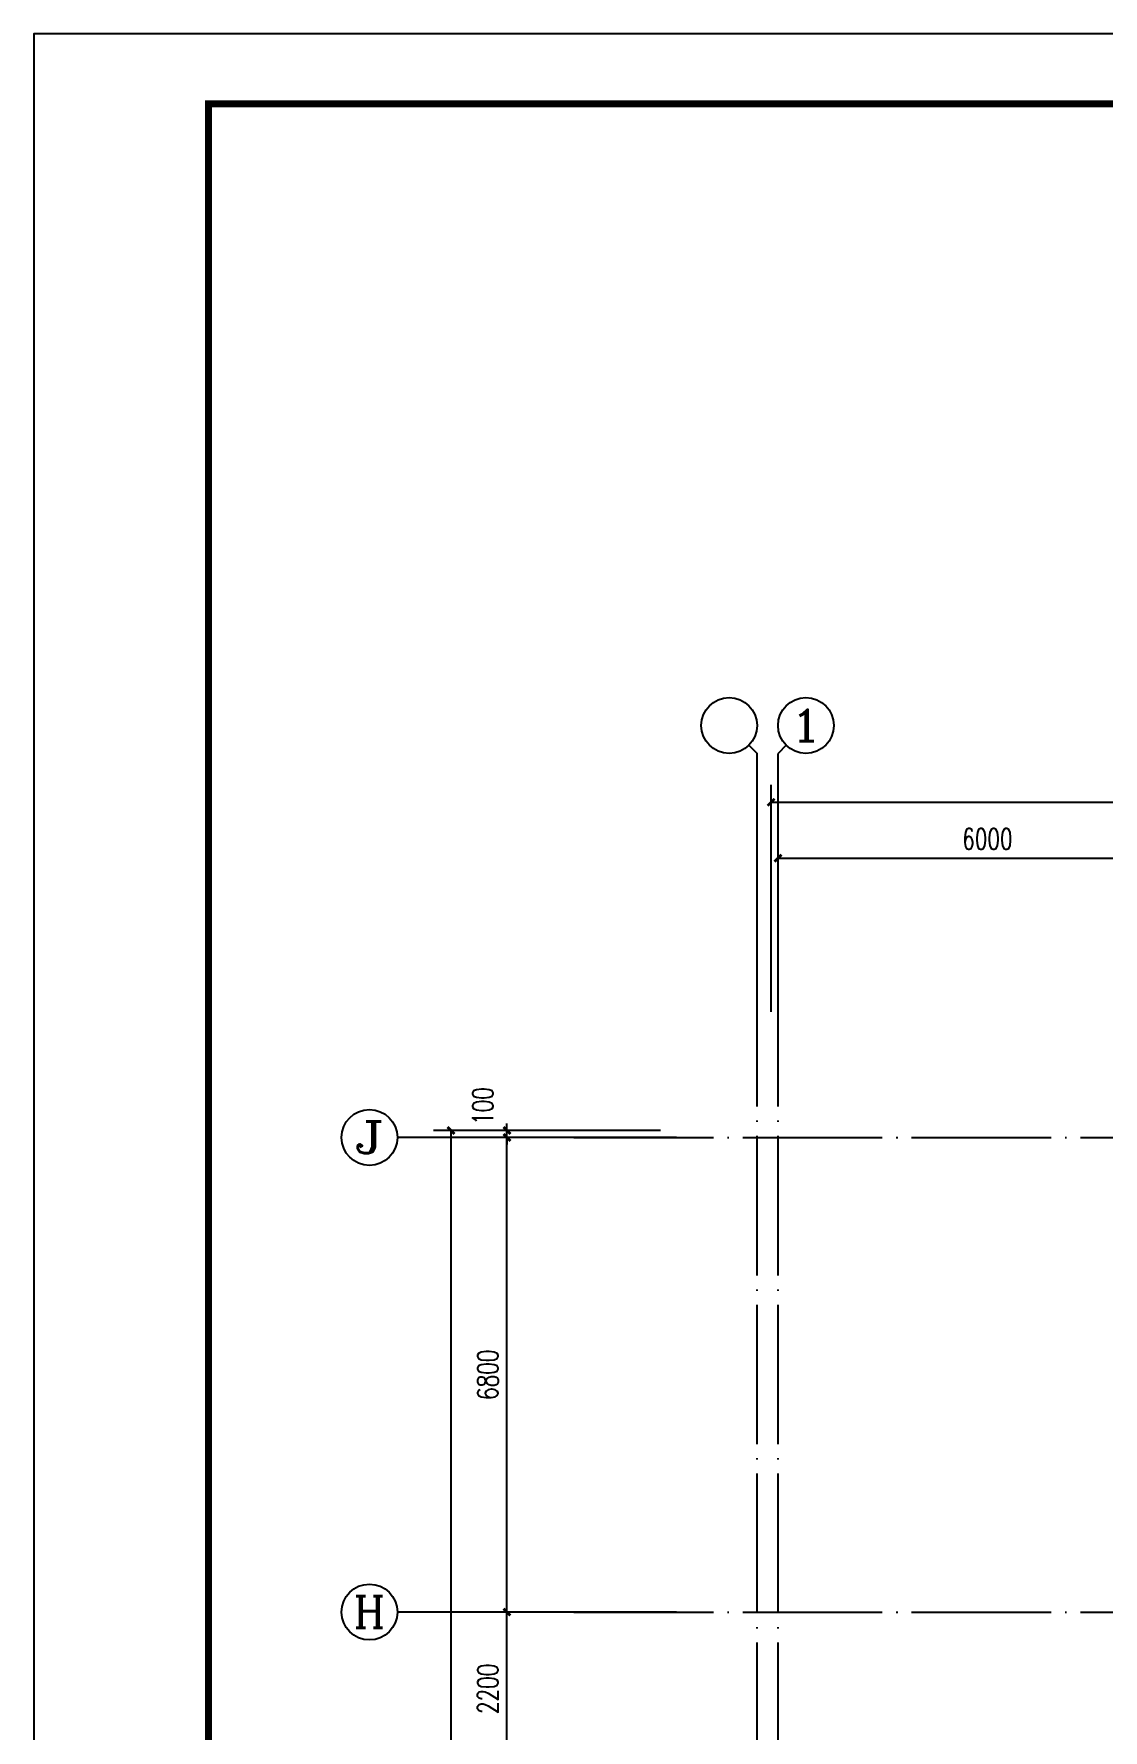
# Model space of a CAD drawing. Extents: x 888742 to 1277419, y 9079 to 622358.
# Drawn here: x 1039583 to 1054901, y 440340 to 464642 of the extents above; entities that cross this region are included whole.
import ezdxf
from ezdxf.enums import TextEntityAlignment as Align

# ---------------------------------------------------------------- set-up
doc = ezdxf.new("R2010")
doc.units = 0
doc.header["$LTSCALE"] = 1000
doc.header["$MEASUREMENT"] = 0
doc.linetypes.add('DOTE', pattern=[2.42, 2, -0.2, 0.02, -0.2])
for name, color, linetype in [('AXIS', 3, 'Continuous'), ('AXIS_TEXT', 7, 'Continuous'), ('DOTE', 14, 'DOTE'), ('PUB_TITLE', 4, 'Continuous')]:
    doc.layers.add(name, color=color, linetype=linetype)
doc.styles.add('_TCH_AXIS', font='COMPLEX', dxfattribs={"bigfont": 'GBCBIG'})
doc.styles.add('_TCH_DIM_T3', font='SIMPLEX', dxfattribs={"width": 0.705882, "bigfont": 'GBCBIG'})
doc.styles.add('COMPLEX', font='COMPLEX')
doc.dimstyles.new('_TCH_ARCH&&100', dxfattribs={"dimtxt": 297.5, "dimasz": 100, "dimexe": 250, "dimexo": 300, "dimgap": 126.25, "dimtad": 1, "dimdec": 0, "dimzin": 0, "dimdsep": 46, "dimtxsty": '_TCH_DIM_T3', "dimblk": 'ARCHTICK', "dimcen": 0.09, "dimclrt": 7, "dimazin": 2, "dimtfac": 1, "dimtdec": 0, "dimtix": 1, "dimtmove": 2, "dimatfit": 3, "dimldrblk": 'ARCHTICK', "dimfxl": 1, "dimtolj": 1, "dimtzin": 0, "dimarcsym": 0})

# ---------------------------------------------------------------- blocks, each defined once
blk = doc.blocks.new('_ArchTick')
at = {"color": 0, "linetype": 'ByBlock', "const_width": 0.4}
blk.add_lwpolyline([(-0.5, -0.5), (0.5, 0.5)], dxfattribs=at)
blk = doc.blocks.new('*D215')
at = {"layer": 'AXIS', "color": 0, "lineweight": -2, "transparency": 16777216}
for p, q in [((1050244, 450633), (1050244, 453083)), ((1056244, 450633), (1056244, 453083)), ((1050244, 452833), (1056244, 452833))]:
    blk.add_line(p, q, dxfattribs=at)
at = {"layer": 'Defpoints', "color": 0, "transparency": 16777216}
for p in [(1056244, 452833), (1050244, 450333), (1056244, 450333)]:
    blk.add_point(p, dxfattribs=at)
at = {"layer": 'AXIS', "color": 0, "lineweight": -2, "transparency": 16777216, "xscale": 100, "yscale": 100, "zscale": 100, "rotation": 180}
blk.add_blockref('_ArchTick', (1050244, 452833), dxfattribs=at)
at = {"layer": 'AXIS', "color": 0, "lineweight": -2, "transparency": 16777216, "xscale": 100, "yscale": 100, "zscale": 100}
blk.add_blockref('_ArchTick', (1056244, 452833), dxfattribs=at)
at = {"layer": 'AXIS', "color": 7, "transparency": 16777216, "insert": (1053244, 453108), "char_height": 297.5, "attachment_point": 5, "style": '_TCH_DIM_T3'}
blk.add_mtext('\\A1;6000', dxfattribs=at)
blk = doc.blocks.new('*D226')
at = {"layer": 'AXIS', "color": 0, "lineweight": -2, "transparency": 16777216}
for p, q in [((1050144, 450633), (1050144, 453883)), ((1104344, 450633), (1104344, 453883)), ((1050144, 453633), (1104344, 453633))]:
    blk.add_line(p, q, dxfattribs=at)
at = {"layer": 'Defpoints', "color": 0, "transparency": 16777216}
for p in [(1104344, 453633), (1050144, 450333), (1104344, 450333)]:
    blk.add_point(p, dxfattribs=at)
at = {"layer": 'AXIS', "color": 0, "lineweight": -2, "transparency": 16777216, "xscale": 100, "yscale": 100, "zscale": 100, "rotation": 180}
blk.add_blockref('_ArchTick', (1050144, 453633), dxfattribs=at)
at = {"layer": 'AXIS', "color": 0, "lineweight": -2, "transparency": 16777216, "xscale": 100, "yscale": 100, "zscale": 100}
blk.add_blockref('_ArchTick', (1104344, 453633), dxfattribs=at)
at = {"layer": 'AXIS', "color": 7, "transparency": 16777216, "insert": (1077244, 453908), "char_height": 297.5, "attachment_point": 5, "style": '_TCH_DIM_T3'}
blk.add_mtext('\\A1;54200', dxfattribs=at)
blk = doc.blocks.new('*D385')
at = {"layer": 'AXIS', "color": 0, "lineweight": -2, "transparency": 16777216}
for p, q in [((1048560, 442031), (1046110, 442031)), ((1046360, 439831), (1046360, 442031)), ((1048560, 439831), (1046110, 439831))]:
    blk.add_line(p, q, dxfattribs=at)
at = {"layer": 'Defpoints', "color": 0, "transparency": 16777216}
for p in [(1046360, 442031), (1048860, 442031), (1048860, 439831)]:
    blk.add_point(p, dxfattribs=at)
at = {"layer": 'AXIS', "color": 0, "lineweight": -2, "transparency": 16777216, "xscale": 100, "yscale": 100, "zscale": 100}
for p, rotation in [((1046360, 442031), 90), ((1046360, 439831), 270)]:
    blk.add_blockref('_ArchTick', p, dxfattribs=dict(at, rotation=rotation))
at = {"layer": 'AXIS', "color": 7, "transparency": 16777216, "insert": (1046085, 440931), "char_height": 297.5, "attachment_point": 5, "rotation": 90, "style": '_TCH_DIM_T3'}
blk.add_mtext('\\A1;2200', dxfattribs=at)
blk = doc.blocks.new('*D386')
at = {"layer": 'AXIS', "color": 0, "lineweight": -2, "transparency": 16777216}
for p, q in [((1048560, 448831), (1046110, 448831)), ((1046360, 442031), (1046360, 448831)), ((1048560, 442031), (1046110, 442031))]:
    blk.add_line(p, q, dxfattribs=at)
at = {"layer": 'Defpoints', "color": 0, "transparency": 16777216}
for p in [(1046360, 448831), (1048860, 448831), (1048860, 442031)]:
    blk.add_point(p, dxfattribs=at)
at = {"layer": 'AXIS', "color": 0, "lineweight": -2, "transparency": 16777216, "xscale": 100, "yscale": 100, "zscale": 100}
for p, rotation in [((1046360, 448831), 90), ((1046360, 442031), 270)]:
    blk.add_blockref('_ArchTick', p, dxfattribs=dict(at, rotation=rotation))
at = {"layer": 'AXIS', "color": 7, "transparency": 16777216, "insert": (1046085, 445431), "char_height": 297.5, "attachment_point": 5, "rotation": 90, "style": '_TCH_DIM_T3'}
blk.add_mtext('\\A1;6800', dxfattribs=at)
blk = doc.blocks.new('*D387')
at = {"layer": 'AXIS', "color": 0, "lineweight": -2, "transparency": 16777216}
for p, q in [((1048560, 448931), (1046110, 448931)), ((1046360, 448931), (1046360, 449031)), ((1046360, 448831), (1046360, 448931)), ((1048560, 448831), (1046110, 448831)), ((1046360, 448831), (1046360, 448731))]:
    blk.add_line(p, q, dxfattribs=at)
at = {"layer": 'Defpoints', "color": 0, "transparency": 16777216}
for p in [(1046360, 448931), (1048860, 448931), (1048860, 448831)]:
    blk.add_point(p, dxfattribs=at)
at = {"layer": 'AXIS', "color": 0, "lineweight": -2, "transparency": 16777216, "xscale": 100, "yscale": 100, "zscale": 100}
for p, rotation in [((1046360, 448931), 270), ((1046360, 448831), 90)]:
    blk.add_blockref('_ArchTick', p, dxfattribs=dict(at, rotation=rotation))
at = {"layer": 'AXIS', "color": 7, "transparency": 16777216, "insert": (1046015, 449281), "char_height": 297.5, "attachment_point": 5, "rotation": 90, "style": '_TCH_DIM_T3'}
blk.add_mtext('\\A1;100', dxfattribs=at)
blk = doc.blocks.new('*D388')
at = {"layer": 'AXIS', "color": 0, "lineweight": -2, "transparency": 16777216}
for p, q in [((1048560, 448931), (1045310, 448931)), ((1045560, 422332), (1045560, 448931)), ((1048560, 422332), (1045310, 422332))]:
    blk.add_line(p, q, dxfattribs=at)
at = {"layer": 'Defpoints', "color": 0, "transparency": 16777216}
for p in [(1045560, 448931), (1048860, 448931), (1048860, 422332)]:
    blk.add_point(p, dxfattribs=at)
at = {"layer": 'AXIS', "color": 0, "lineweight": -2, "transparency": 16777216, "xscale": 100, "yscale": 100, "zscale": 100}
for p, rotation in [((1045560, 448931), 90), ((1045560, 422332), 270)]:
    blk.add_blockref('_ArchTick', p, dxfattribs=dict(at, rotation=rotation))
at = {"layer": 'AXIS', "color": 7, "transparency": 16777216, "insert": (1045285, 435632), "char_height": 297.5, "attachment_point": 5, "rotation": 90, "style": '_TCH_DIM_T3'}
blk.add_mtext('\\A1;26600', dxfattribs=at)
blk = doc.blocks.new('_AXISO')
blk.add_circle((0, 0), 0.5)
at = {"layer": 'AXIS_TEXT', "style": 'COMPLEX', "width": 1.041667}
blk.add_attdef('A', text='', height=0.56, dxfattribs=at).set_placement((-0.25, -0.28), (0.25, -0.28), align=Align.FIT)

msp = doc.modelspace()

# ---------------------------------------------------------------- linework, layer by layer
at = {"layer": 'AXIS'}
for p, q in [((1049826.9, 454450.6), (1049944, 454333.5)), ((1050361.2, 454450.6), (1050244, 454333.5)), ((1049944, 450333.5), (1049944, 454333.5)), ((1050244, 450333.5), (1050244, 454333.5)), ((1048790, 448831.4), (1044790, 448831.4)), ((1048790, 442031.4), (1044790, 442031.4))]:
    msp.add_line(p, q, dxfattribs=at)
at = {"layer": 'DOTE'}
for p, q in [((1049944, 420234.9, 0), (1049944, 450336.7, 0)), ((1050244, 420234.9, 0), (1050244, 450333.5, 0)), ((1047318.5, 448831.4, 0), (1106926.5, 448831.4, 0)), ((1047318.5, 442031.4, 0), (1107169.6, 442031.4))]:
    msp.add_line(p, q, dxfattribs=at)
at = {"layer": 'PUB_TITLE'}
msp.add_lwpolyline([(1039583, 405241.8), (1123683, 405241.8), (1123683, 464641.8), (1039583, 464641.8)], close=True, dxfattribs=at)
at = {"layer": 'PUB_TITLE', "const_width": 100}
msp.add_lwpolyline([(1042083, 406241.8), (1122683, 406241.8), (1122683, 463641.8), (1042083, 463641.8)], close=True, dxfattribs=at)

# ---------------------------------------------------------------- block references
at = {"layer": 'AXIS', "xscale": 800, "yscale": 800, "zscale": 800}
msp.add_blockref('_AXISO', (1049544, 454733.5), dxfattribs=at)
at = {"layer": 'AXIS'}
ref = msp.add_blockref('_AXISO', (1050644, 454733.5), dxfattribs=dict(at, xscale=800, yscale=800, zscale=800))
ref.add_attrib('A', '1', dxfattribs={"layer": 'AXIS_TEXT', "height": 452.5, "style": '_TCH_AXIS', "width": 2.333333}).set_placement((1050417.8, 454507.2), (1050870.3, 454507.2), align=Align.FIT)
ref = msp.add_blockref('_AXISO', (1044390, 448831.4), dxfattribs=dict(at, xscale=800, yscale=800, zscale=800))
ref.add_attrib('A', 'J', dxfattribs={"layer": 'AXIS_TEXT', "height": 452.5, "style": '_TCH_AXIS', "width": 1.909091}).set_placement((1044163.8, 448605.2), (1044616.3, 448605.2), align=Align.FIT)
ref = msp.add_blockref('_AXISO', (1044390, 442031.4), dxfattribs=dict(at, xscale=800, yscale=800, zscale=800))
ref.add_attrib('A', 'H', dxfattribs={"layer": 'AXIS_TEXT', "height": 452.5, "style": '_TCH_AXIS', "width": 1.05}).set_placement((1044163.8, 441805.2), (1044616.3, 441805.2), align=Align.FIT)

# ---------------------------------------------------------------- dimensions: what is measured, and where the dimension line sits
for p1, p2, distance, picture, middle in [((1050144, 450333.5), (1104344, 450333.5), 3300, '*D226', (1077244, 453908.5)), ((1050244, 450333.5), (1056244.1, 450333.5), 2500, '*D215', (1053244.1, 453108.5)), ((1048859.7487, 422331.8563), (1048859.7487, 448931.4452), 3300, '*D388', (1045284.7487, 435631.6507)), ((1048859.7, 442031.4), (1048859.7, 448831.4), 2500, '*D386', (1046084.7, 445431.4)), ((1048859.7, 439831.4), (1048859.7, 442031.4), 2500, '*D385', (1046084.7, 440931.4))]:
    dim = msp.add_aligned_dim(p1=p1, p2=p2, distance=distance, dimstyle='_TCH_ARCH&&100', dxfattribs=at)
    dim.commit()
    dim.dimension.update_dxf_attribs({"geometry": picture, "text_midpoint": middle})
dim = msp.add_linear_dim(base=(1046359.7, 448931.4), p1=(1048859.7, 448831.4), p2=(1048859.7, 448931.4), angle=90, dimstyle='_TCH_ARCH&&100', dxfattribs=at)
dim.commit()
dim.dimension.update_dxf_attribs({"geometry": '*D387', "text_midpoint": (1046014.7, 449281.4), "dimtype": 129})

doc.saveas('drawing.dxf')
